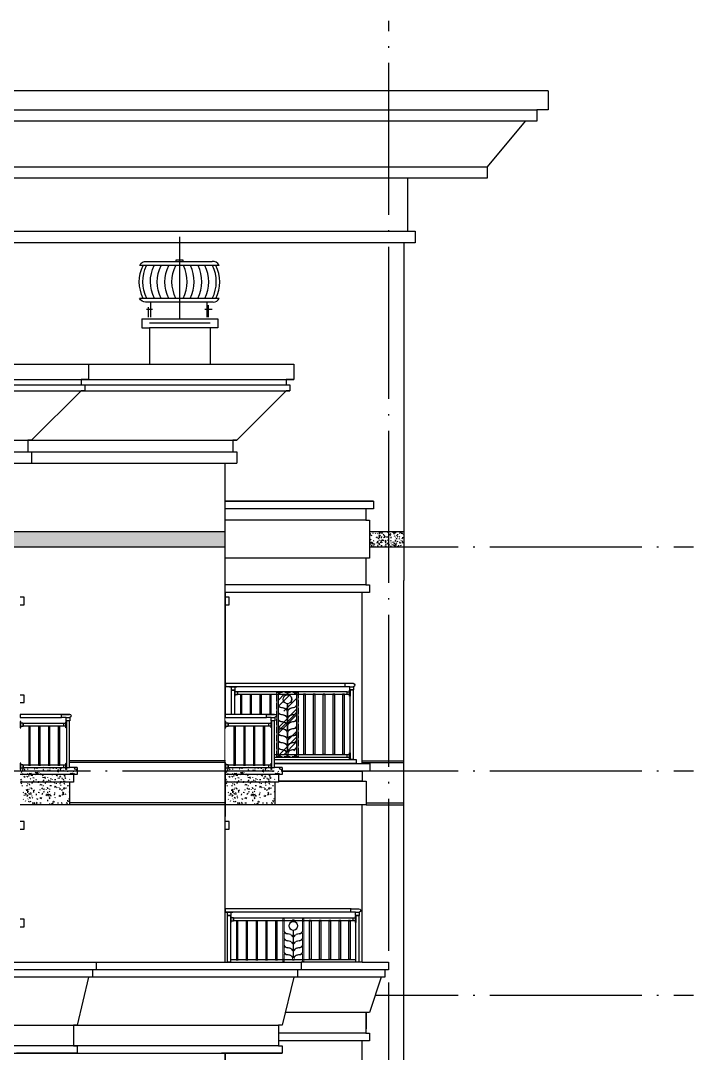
# Model space of a CAD drawing. Extents: x -12446 to 284554, y -295110 to 165007.
# Drawn here: x 201699 to 210557, y -211919 to -198333 of the extents above; entities that cross this region are included whole.
import ezdxf

# ---------------------------------------------------------------- set-up
doc = ezdxf.new("R2010")
doc.units = 0
doc.header["$LTSCALE"] = 1000
doc.linetypes.add('AX-14-E$0$DASH', pattern=[0.35, 0.25, -0.1])
doc.linetypes.add('AX-14-E$0$DOTE', pattern=[2.42, 2, -0.2, 0.02, -0.2])
doc.layers.get('0').update_dxf_attribs({"linetype": 'CONTINUOUS'})
doc.layers.get('Defpoints').update_dxf_attribs({"linetype": 'CONTINUOUS'})
for name, color, linetype in [('A-Anno-Note', 241, 'CONTINUOUS'), ('AX-14-comp-tc$0$A-Detl-Patt', 8, 'CONTINUOUS'), ('AX-14-comp-tc$0$灰褐色真石漆', 15, 'CONTINUOUS'), ('AX-14-E$0$A-Anno-Note', 241, 'CONTINUOUS'), ('AX-14-E$0$A-Detl-Fine', 152, 'CONTINUOUS'), ('AX-14-E$0$A-Detl-Medm', 40, 'CONTINUOUS'), ('AX-14-E$0$A-Detl-Patt', 8, 'CONTINUOUS'), ('AX-14-E$0$A-Detl-Thin', 131, 'CONTINUOUS'), ('AX-14-E$0$A-elev-FIXT', 9, 'CONTINUOUS'), ('AX-14-E$0$A-elev-HRAL', 61, 'CONTINUOUS'), ('AX-14-E$0$A-elev-XFINE', 8, 'CONTINUOUS'), ('AX-14-E$0$Ax-T-D(ZZ)$0$AX-T-TY$0$AX-D-TY$0$Ax-00-D（2015.09.30yiqian)$0$Ax-00-D01-D04$0$A-Detl-Thin', 131, 'CONTINUOUS'), ('AX-14-E$0$Ax-T-D(ZZ)$0$AX-T-TY$0$AX-D-TY$0$Ax-00-D（2015.09.30yiqian)$0$Ax-00-D01-D04$0$A-Wall', 2, 'CONTINUOUS'), ('AX-14-E$0$Ax-T-D(ZZ)$0$AX-T-TY$0$AX-D-TY$0$Ax-00-D（2015.09.30yiqian)$0$Ax-00-D01-D04$0$A-Wall-Patt', 13, 'CONTINUOUS'), ('AX-14-E$0$PUB_HATCH', 8, 'CONTINUOUS'), ('AX-14-E$0$栏杆型材', 82, 'CONTINUOUS'), ('AX-14-E$0$灰褐色真石漆', 15, 'CONTINUOUS'), ('AX-14-E$0$阳台栏杆扶手', 82, 'CONTINUOUS')]:
    doc.layers.add(name, color=color, linetype=linetype)
doc.layers.add('AX-14-E$0$A-Grid', color=222, linetype='AX-14-E$0$DOTE', plot=False)
doc.layers.add('AX-14-E$0$A-Wall-stru', color=4, linetype='CONTINUOUS', lineweight=30)
doc.layers.add('AX-14-E$0$花形线', color=241, linetype='CONTINUOUS', lineweight=15)
pattern_1 = [(0, (-91564.82, -429360.12), (132, 228), [12, -201, 9, -87, 18, -213]), (10, (-91621.82, -429237.12), (80.67614, 285.34428), [21, -51, 27, -159, 15, -198]), (20, (-91651.82, -429333.12), (133.470954, 220.97625), [24, -165, 21, -123, 15, -96]), (30, (-91564.82, -429351.12), (-21.96926, 254.05187), [15, -99, 12, -147, 9, -195]), (40, (-91648.82, -429285.12), (33.83592, 216.370355), [12, -132, 9, -84, 24, -153]), (50, (-91603.82, -429393.12), (-80.24786, 235.7335), [6, -111, 15, -183, 18, -93]), (60, (-91594.82, -429372.12), (-99.47303, 223.70766), [15, -123, 6, -144, 12, -111]), (70, (-91627.82, -429408.12), (-109.89227, 215.58685), [9, -57, 18, -96, 12, -132]), (80, (-91612.82, -429231.12), (-208.56534, 164.71945), [21, -132, 9, -156, 18, -147]), (90, (-91594.82, -429360.12), (-264, 111), [18, -93, 12, -183, 6, -186]), (100, (-91642.82, -429267.12), (-247.97146, 145.14529), [21, -117, 18, -96, 21, -219]), (110, (-91663.82, -429438.12), (-240.44034, 81.69114), [24, -78, 12, -159, 18, -174]), (120, (-91744.82, -429402.12), (-286.64994, 28.49227), [15, -201, 18, -93, 21, -123]), (130, (-91678.82, -429468.12), (-279.10777, 71.26608), [9, -66, 12, -129, 24, -168]), (140, (-91768.82, -429228.12), (-220.59685, -34.20569), [18, -108, 21, -93, 12, -126]), (150, (-91519.82, -429486.12), (-204.82497, -120.76726), [12, -84, 24, -186, 21, -171]), (160, (-91717.82, -429318.12), (-237.90107, -162.42869), [18, -126, 15, -114, 12, -183]), (170, (-91699.82, -429390.12), (-215.64405, -169.12317), [27, -99, 18, -135, 24, -132])]
pattern_2 = [(0, (-91714.6, -435782.6), (132, 228), [12, -201, 9, -87, 18, -213]), (10, (-91771.6, -435659.6), (80.67614, 285.34428), [21, -51, 27, -159, 15, -198]), (20, (-91801.59, -435755.6), (133.470954, 220.97625), [24, -165, 21, -123, 15, -96]), (30, (-91714.6, -435773.6), (-21.96926, 254.05187), [15, -99, 12, -147, 9, -195]), (40, (-91798.59, -435707.6), (33.83592, 216.370355), [12, -132, 9, -84, 24, -153]), (50, (-91753.6, -435815.6), (-80.24786, 235.7335), [6, -111, 15, -183, 18, -93]), (60, (-91744.6, -435794.6), (-99.47303, 223.70766), [15, -123, 6, -144, 12, -111]), (70, (-91777.59, -435830.6), (-109.89227, 215.58685), [9, -57, 18, -96, 12, -132]), (80, (-91762.6, -435653.6), (-208.56534, 164.71945), [21, -132, 9, -156, 18, -147]), (90, (-91744.6, -435782.6), (-264, 111), [18, -93, 12, -183, 6, -186]), (100, (-91792.6, -435689.6), (-247.97146, 145.14529), [21, -117, 18, -96, 21, -219]), (110, (-91813.6, -435860.6), (-240.44034, 81.69114), [24, -78, 12, -159, 18, -174]), (120, (-91894.6, -435824.6), (-286.64994, 28.49227), [15, -201, 18, -93, 21, -123]), (130, (-91828.59, -435890.6), (-279.10777, 71.26608), [9, -66, 12, -129, 24, -168]), (140, (-91918.59, -435650.6), (-220.59685, -34.20569), [18, -108, 21, -93, 12, -126]), (150, (-91669.6, -435908.6), (-204.82497, -120.76726), [12, -84, 24, -186, 21, -171]), (160, (-91867.6, -435740.6), (-237.90107, -162.42869), [18, -126, 15, -114, 12, -183]), (170, (-91849.6, -435812.6), (-215.64405, -169.12317), [27, -99, 18, -135, 24, -132])]

# ---------------------------------------------------------------- blocks, each defined once
blk = doc.blocks.new('AX-14-E$0$4080转角立图')
at = {"layer": 'AX-14-E$0$A-elev-FIXT', "linetype": 'Continuous'}
blk.add_line((26, 42), (-24, 42), dxfattribs=at)
blk.add_lwpolyline([(-25, 43, -0.327139), (-24, 42), (-24, 0), (24, 0), (24, 41, -0.409111), (26, 42), (85, 42, 0.414214), (87, 44), (87, 87, 0.414214), (85, 88), (-19, 88, 0.865157)], format="xyb", close=True, dxfattribs=at)
blk = doc.blocks.new('AX-14-E$0$32固定座立面')
at = {"layer": 'AX-14-E$0$栏杆型材', "color": 6, "linetype": 'Continuous'}
blk.add_line((-7, -22), (-7, 22), dxfattribs=at)
blk.add_lwpolyline([(-7, -22, 0.41166), (-10, -19), (-36, -19, -0.41166), (-37, -18), (-37, 18, -0.41166), (-36, 19), (-10, 19, 0.41166), (-7, 22), (-7, 39, -0.41166), (-5, 41), (0, 41), (0, -41), (-5, -41, -0.41166), (-7, -39)], format="xyb", close=True, dxfattribs=at)
blk = doc.blocks.new('AX-14-E$0$A$C39DB7BCD')
at = {"layer": 'AX-14-E$0$A-Detl-Thin'}
blk.add_line((122, 25), (672, 25), dxfattribs=at)
blk.add_wipeout([(672, 725), (22, 725), (22, 25), (672, 25)]).dxf.layer = 'AX-14-E$0$A-Detl-Thin'
at = {"layer": 'AX-14-E$0$A-elev-HRAL', "ltscale": 10}
for points in [[(149, 573, 0.414214), (148, 573), (148, 571, 0.414214), (149, 570), (174, 570, 0.414214), (174, 571), (174, 573, 0.414214), (174, 573)], [(278, 573, 0.414214), (277, 573), (277, 571, 0.414214), (278, 570), (303, 570, 0.414214), (303, 571), (303, 573, 0.414214), (303, 573)], [(407, 573, 0.414214), (406, 573), (406, 571, 0.414214), (407, 570), (432, 570, 0.414214), (432, 571), (432, 573, 0.414214), (432, 573)], [(536, 573, 0.414214), (535, 573), (535, 571, 0.414214), (536, 570), (561, 570, 0.414214), (561, 571), (561, 573, 0.414214), (561, 573)], [(149, 57, -0.414214), (148, 58), (148, 60, -0.414214), (149, 60), (174, 60, -0.414214), (174, 60), (174, 58, -0.414214), (174, 57)], [(278, 57, -0.414214), (277, 58), (277, 60, -0.414214), (278, 60), (303, 60, -0.414214), (303, 60), (303, 58, -0.414214), (303, 57)], [(407, 57, -0.414214), (406, 58), (406, 60, -0.414214), (407, 60), (432, 60, -0.414214), (432, 60), (432, 58, -0.414214), (432, 57)], [(536, 57, -0.414214), (535, 58), (535, 60, -0.414214), (536, 60), (561, 60, -0.414214), (561, 60), (561, 58, -0.414214), (561, 57)]]:
    blk.add_lwpolyline(points, format="xyb", close=True, dxfattribs=at)
for points in [[(171, 60), (152, 60), (152, 570), (171, 570)], [(300, 60), (281, 60), (281, 570), (300, 570)], [(429, 60), (410, 60), (410, 570), (429, 570)], [(558, 60), (539, 60), (539, 570), (558, 570)]]:
    blk.add_lwpolyline(points, close=True, dxfattribs=at)
at = {"layer": 'AX-14-E$0$栏杆型材'}
for points in [[(22, 640), (62, 640), (62, 25), (22, 25)], [(99, 605), (635, 605), (635, 573), (99, 573)], [(99, 57), (635, 57), (635, 25), (99, 25)]]:
    blk.add_lwpolyline(points, close=True, dxfattribs=at)
at = {"layer": 'AX-14-E$0$阳台栏杆扶手'}
blk.add_lwpolyline([(672, 685), (128, 685), (128, 725), (672, 725)], close=True, dxfattribs=at)
at = {"layer": 'AX-14-E$0$A-elev-HRAL'}
for name, p in [('AX-14-E$0$4080转角立图', (42, 640)), ('AX-14-E$0$32固定座立面', (672, 589)), ('AX-14-E$0$32固定座立面', (672, 41))]:
    blk.add_blockref(name, p, dxfattribs=at)
at = {"layer": 'AX-14-E$0$A-elev-HRAL', "xscale": -1}
for p in [(62, 589), (62, 41)]:
    blk.add_blockref('AX-14-E$0$32固定座立面', p, dxfattribs=at)
blk = doc.blocks.new('AX-14-E$0$螺帽01')
at = {"layer": 'AX-14-E$0$A-elev-XFINE', "linetype": 'Continuous'}
blk.add_lwpolyline([(-12, -3), (12, -3, 0.414214), (13, -3), (13, -1, 0.414214), (12, 0), (-12, 0, 0.414214), (-13, -1), (-13, -3, 0.414214)], format="xyb", close=True, dxfattribs=at)
blk = doc.blocks.new('AX-14-E$0$40固定座立图')
at = {"layer": 'AX-14-E$0$A-elev-HRAL', "color": 6, "linetype": 'Continuous'}
blk.add_line((-26, -7), (26, -7), dxfattribs=at)
blk.add_lwpolyline([(48, -5), (48, 0), (-48, 0), (-48, -5, 0.41166), (-46, -7), (-26, -7, -0.41166), (-23, -10), (-23, -46, 0.41166), (-22, -47), (22, -47, 0.41166), (23, -46), (23, -10, -0.41166), (26, -7), (46, -7, 0.41166)], format="xyb", close=True, dxfattribs=at)
blk = doc.blocks.new('AX-14-E$0$麦穗铁花七')
at = {"layer": 'AX-14-E$0$花形线'}
for p, q in [((0, 0), (19, 0)), ((0, -856), (0, 0)), ((19, 0), (19, -171)), ((258, 0), (277, 0)), ((258, -171), (258, 0)), ((277, 0), (277, -856)), ((148, -18), (129, -18)), ((129, -36), (129, -18)), ((148, -18), (148, -36)), ((19, -201), (19, -263)), ((136, -160), (136, -239)), ((136, -331), (136, -266)), ((141, -160), (141, -239)), ((141, -266), (141, -331)), ((258, -263), (258, -201)), ((19, -293), (19, -355)), ((19, -374), (19, -447)), ((136, -423), (136, -358)), ((141, -358), (141, -423)), ((258, -355), (258, -293)), ((258, -447), (258, -374)), ((19, -466), (19, -539)), ((136, -515), (136, -450)), ((136, -607), (136, -542)), ((141, -450), (141, -515)), ((141, -542), (141, -607)), ((258, -539), (258, -466)), ((19, -558), (19, -631)), ((19, -650), (19, -723)), ((136, -699), (136, -634)), ((141, -634), (141, -699)), ((258, -631), (258, -558)), ((258, -723), (258, -650)), ((19, -753), (19, -856)), ((129, -837), (129, -802)), ((136, -791), (136, -726)), ((136, -791), (136, -726)), ((141, -726), (141, -791)), ((148, -837), (148, -802)), ((258, -856), (258, -753)), ((19, -856), (0, -856)), ((148, -837), (129, -837)), ((277, -856), (258, -856))]:
    blk.add_line(p, q, dxfattribs=at)
blk.add_circle((138, -95), 55, dxfattribs=at)
for centre, radius, start, end in [((138, -95), 60, 99.1102, 263.3742), ((138, -95), 60, 276.6258, 80.8898), ((29, -171), 10, 180, 202.5285), ((25, -201), 6.5, 48.9817, 180), ((29, -263), 10, 180, 202.5285), ((65, -156), 49, 202.5283, 264.7738), ((65, -248), 49, 202.5283, 264.7738), ((65, -156), 53.7, 228.9817, 264.9129), ((56, -326), 117, 67.9628, 87.8994), ((56, -326), 122, 67.8778, 87.8433), ((75, -275), 62.3, 11.9892, 66.0287), ((75, -275), 67, 30.6455, 66.0287), ((131, -160), 5, 0, 83.3742), ((134, -239), 2, 210.6455, 360), ((116, -266), 20, 360, 11.9893), ((146, -160), 5, 96.6259, 180), ((202, -275), 62.3, 113.9713, 168.0108), ((143, -239), 2, 180, 329.3545), ((161, -266), 20, 168.0107, 180), ((202, -275), 67, 113.9713, 149.3545), ((221, -326), 122, 92.1567, 112.1222), ((221, -326), 117, 92.1006, 112.0372), ((212, -156), 49, 275.2262, 337.4717), ((212, -248), 49, 275.2262, 337.4717), ((212, -156), 53.7, 275.0871, 311.0183), ((252, -201), 6.5, 360, 131.0183), ((248, -171), 10, 337.4718, 360), ((248, -263), 10, 337.4718, 360), ((25, -293), 6.5, 48.9817, 180), ((29, -355), 10, 180, 202.5285), ((21, -374), 2, 37.8001, 180), ((65, -340), 49, 202.5283, 264.7738), ((65, -340), 53.7, 217.8001, 264.9129), ((65, -248), 53.7, 228.9817, 264.9129), ((56, -418), 117, 67.9628, 87.8994), ((56, -510), 117, 67.9628, 87.8994), ((56, -418), 122, 67.8778, 87.8433), ((56, -510), 122, 67.8778, 87.8433), ((75, -367), 62.3, 11.9892, 66.0287), ((75, -459), 62.3, 11.9892, 66.0287), ((75, -367), 67, 30.6455, 66.0287), ((75, -459), 67, 30.6455, 66.0287), ((134, -331), 2, 210.6455, 360), ((116, -358), 20, 360, 11.9893), ((202, -367), 62.3, 113.9713, 168.0108), ((143, -331), 2, 180, 329.3545), ((161, -358), 20, 168.0107, 180), ((202, -459), 62.3, 113.9713, 168.0108), ((202, -367), 67, 113.9713, 149.3545), ((202, -459), 67, 113.9713, 149.3545), ((221, -418), 122, 92.1567, 112.1222), ((221, -510), 122, 92.1567, 112.1222), ((221, -418), 117, 92.1006, 112.0372), ((221, -510), 117, 92.1006, 112.0372), ((212, -340), 49, 275.2262, 337.4717), ((212, -248), 53.7, 275.0871, 311.0183), ((212, -340), 53.7, 275.0871, 322.1999), ((252, -293), 6.5, 360, 131.0183), ((256, -374), 2, 360, 142.1999), ((248, -355), 10, 337.4718, 360), ((29, -447), 10, 180, 202.5285), ((21, -466), 2, 37.8001, 180), ((29, -539), 10, 180, 202.5285), ((65, -432), 49, 202.5283, 264.7738), ((65, -524), 49, 202.5283, 264.7738), ((65, -432), 53.7, 217.8001, 264.9129), ((56, -602), 117, 67.9628, 87.8994), ((56, -602), 122, 67.8778, 87.8433), ((75, -551), 62.3, 11.9892, 66.0287), ((75, -551), 67, 30.6455, 66.0287), ((134, -423), 2, 210.6456, 360), ((134, -515), 2, 210.6455, 360), ((116, -450), 20, 360, 11.9892), ((116, -542), 20, 360, 11.9893), ((143, -423), 2, 180, 329.3545), ((161, -450), 20, 168.0108, 180), ((202, -551), 62.3, 113.9713, 168.0108), ((143, -515), 2, 180, 329.3544), ((161, -542), 20, 168.0108, 180), ((202, -551), 67, 113.9713, 149.3545), ((202, -551), 67, 113.9713, 149.3545), ((221, -602), 122, 92.1567, 112.1222), ((221, -602), 117, 92.1006, 112.0372), ((212, -432), 49, 275.2262, 337.4717), ((212, -524), 49, 275.2262, 337.4717), ((212, -432), 53.7, 275.0871, 322.1999), ((256, -466), 2, 360, 142.1999), ((248, -447), 10, 337.4718, 360), ((248, -539), 10, 337.4718, 360), ((21, -558), 2, 37.8001, 180), ((29, -631), 10, 180, 202.5285), ((21, -650), 2, 37.8001, 180), ((65, -616), 49, 202.5283, 264.7738), ((65, -616), 49, 202.5283, 264.7738), ((65, -524), 53.7, 217.7394, 264.9129), ((65, -616), 53.7, 217.8001, 264.9129), ((65, -616), 53.7, 220.6616, 264.9129), ((56, -694), 117, 67.9628, 87.8994), ((56, -786), 117, 67.9628, 87.8994), ((56, -694), 122, 67.8778, 87.8433), ((56, -786), 122, 67.8778, 87.8433), ((75, -643), 62.3, 11.9892, 66.0287), ((75, -735), 62.3, 11.9892, 66.0287), ((75, -643), 67, 30.6455, 66.0287), ((75, -735), 67, 33.5141, 66.0287), ((75, -735), 67, 30.6455, 66.0287), ((134, -607), 2, 210.6455, 360), ((116, -634), 20, 360, 11.9892), ((202, -643), 62.3, 113.9713, 168.0108), ((143, -607), 2, 180, 329.3545), ((161, -634), 20, 168.0107, 180), ((202, -735), 62.3, 113.9713, 168.0108), ((202, -643), 67, 113.9713, 149.3545), ((202, -735), 67, 113.9713, 149.3545), ((202, -735), 67, 113.9713, 146.4859), ((221, -694), 122, 92.1567, 112.1222), ((221, -786), 122, 92.1567, 112.1222), ((221, -694), 117, 92.1006, 112.0372), ((221, -786), 117, 92.1006, 112.0372), ((212, -616), 49, 275.2262, 339.9297), ((212, -616), 49, 275.2262, 337.4717), ((212, -524), 53.7, 275.0871, 322.1999), ((212, -616), 53.7, 275.0871, 322.1999), ((212, -616), 53.7, 275.0871, 319.3384), ((256, -558), 2, 0, 142.1999), ((256, -650), 2, 360, 142.1999), ((248, -631), 10, 337.4718, 360), ((29, -723), 10, 180, 202.5284), ((25, -753), 6.5, 48.9817, 180), ((65, -708), 49, 202.5283, 264.7738), ((65, -708), 53.7, 228.9817, 264.9129), ((56, -878), 117, 67.9628, 87.8994), ((56, -878), 122, 67.8778, 87.8433), ((75, -827), 62.3, 35.6545, 66.0287), ((75, -827), 67, 30.6455, 66.0287), ((109, -802), 20, 360, 35.6546), ((134, -699), 2, 210.6456, 360), ((134, -791), 2, 210.6456, 360), ((134, -791), 2, 210.6456, 360), ((116, -726), 20, 0.0001, 11.989), ((143, -699), 2, 180, 329.3545), ((161, -726), 20, 168.0109, 180), ((143, -791), 2, 180, 329.3545), ((202, -827), 67, 113.9713, 149.3545), ((168, -802), 20, 144.3455, 180), ((202, -827), 62.3, 113.9713, 144.3455), ((221, -878), 122, 92.1567, 112.1222), ((221, -878), 117, 92.1006, 112.0372), ((212, -708), 49, 275.2262, 337.4717), ((212, -708), 53.7, 275.0871, 311.0183), ((252, -753), 6.5, 360, 131.0183), ((248, -723), 10, 337.4717, 360)]:
    blk.add_arc(centre, radius, start, end, dxfattribs=at)
blk = doc.blocks.new('AX-14-E$0$aeryhrejreahre')
at = {"layer": 'AX-14-E$0$PUB_HATCH'}
h = blk.add_hatch(dxfattribs=at)
h.set_pattern_fill('AR-RROOF', color=256, scale=180, angle=45, style=0)
h.set_pattern_definition([(45, (123416.36, -206915.1), (193.97353, 517.26275), [3429, -457.2, 1143, -228.6]), (45, (123550.52, -206619.28), (-376.6319, 53.3427), [685.8, -75.438, 1371.6, -171.45]), (45, (123359.78, -206696.87), (732.25008, 948.85386), [1828.8, -320.04, 914.4, -228.6])])
h.paths.add_polyline_path([(205314, -257346), (205553, -257346), (205553, -258142), (205314, -258142)])
at = {"layer": 'AX-14-E$0$A-elev-HRAL', "ltscale": 10, "elevation": 0}
for points in [[(204835, -257346, -0.414214), (204835, -257347), (204835, -257349, -0.414214), (204835, -257349), (204810, -257349, -0.414214), (204809, -257349), (204809, -257347, -0.414214), (204810, -257346)], [(204964, -257346, -0.414214), (204964, -257347), (204964, -257349, -0.414214), (204964, -257349), (204939, -257349, -0.414214), (204938, -257349), (204938, -257347, -0.414214), (204939, -257346)], [(205093, -257346, -0.414214), (205093, -257347), (205093, -257349, -0.414214), (205093, -257349), (205068, -257349, -0.414214), (205067, -257349), (205067, -257347, -0.414214), (205068, -257346)], [(205222, -257346, -0.414214), (205222, -257347), (205222, -257349, -0.414214), (205222, -257349), (205197, -257349, -0.414214), (205196, -257349), (205196, -257347, -0.414214), (205197, -257346)], [(205644, -257346, 0.414214), (205644, -257347), (205644, -257349, 0.414214), (205644, -257349), (205669, -257349, 0.414214), (205670, -257349), (205670, -257347, 0.414214), (205669, -257346)], [(205773, -257346, 0.414214), (205773, -257347), (205773, -257349, 0.414214), (205773, -257349), (205798, -257349, 0.414214), (205799, -257349), (205799, -257347, 0.414214), (205798, -257346)], [(205902, -257346, 0.414214), (205902, -257347), (205902, -257349, 0.414214), (205902, -257349), (205927, -257349, 0.414214), (205928, -257349), (205928, -257347, 0.414214), (205927, -257346)], [(206031, -257346, 0.414214), (206031, -257347), (206031, -257349, 0.414214), (206031, -257349), (206056, -257349, 0.414214), (206057, -257349), (206057, -257347, 0.414214), (206056, -257346)], [(206160, -257346, 0.414214), (206160, -257347), (206160, -257349, 0.414214), (206160, -257349), (206185, -257349, 0.414214), (206186, -257349), (206186, -257347, 0.414214), (206185, -257346)], [(204835, -258142, 0.414214), (204835, -258142), (204835, -258140, 0.414214), (204835, -258139), (204810, -258139, 0.414214), (204809, -258140), (204809, -258142, 0.414214), (204810, -258142)], [(204964, -258142, 0.414214), (204964, -258142), (204964, -258140, 0.414214), (204964, -258139), (204939, -258139, 0.414214), (204938, -258140), (204938, -258142, 0.414214), (204939, -258142)], [(205093, -258142, 0.414214), (205093, -258142), (205093, -258140, 0.414214), (205093, -258139), (205068, -258139, 0.414214), (205067, -258140), (205067, -258142, 0.414214), (205068, -258142)], [(205222, -258142, 0.414214), (205222, -258142), (205222, -258140, 0.414214), (205222, -258139), (205197, -258139, 0.414214), (205196, -258140), (205196, -258142, 0.414214), (205197, -258142)], [(205644, -258142, -0.414214), (205644, -258142), (205644, -258140, -0.414214), (205644, -258139), (205669, -258139, -0.414214), (205670, -258140), (205670, -258142, -0.414214), (205669, -258142)], [(205773, -258142, -0.414214), (205773, -258142), (205773, -258140, -0.414214), (205773, -258139), (205798, -258139, -0.414214), (205799, -258140), (205799, -258142, -0.414214), (205798, -258142)], [(205902, -258142, -0.414214), (205902, -258142), (205902, -258140, -0.414214), (205902, -258139), (205927, -258139, -0.414214), (205928, -258140), (205928, -258142, -0.414214), (205927, -258142)], [(206031, -258142, -0.414214), (206031, -258142), (206031, -258140, -0.414214), (206031, -258139), (206056, -258139, -0.414214), (206057, -258140), (206057, -258142, -0.414214), (206056, -258142)], [(206160, -258142, -0.414214), (206160, -258142), (206160, -258140, -0.414214), (206160, -258139), (206185, -258139, -0.414214), (206186, -258140), (206186, -258142, -0.414214), (206185, -258142)]]:
    blk.add_lwpolyline(points, format="xyb", close=True, dxfattribs=at)
for points in [[(204813, -258139), (204832, -258139), (204832, -257349), (204813, -257349)], [(204942, -258139), (204961, -258139), (204961, -257349), (204942, -257349)], [(205071, -258139), (205090, -258139), (205090, -257349), (205071, -257349)], [(205200, -258139), (205219, -258139), (205219, -257349), (205200, -257349)], [(205666, -258139), (205647, -258139), (205647, -257349), (205666, -257349)], [(205795, -258139), (205776, -258139), (205776, -257349), (205795, -257349)], [(205924, -258139), (205905, -258139), (205905, -257349), (205924, -257349)], [(206053, -258139), (206034, -258139), (206034, -257349), (206053, -257349)], [(206182, -258139), (206163, -258139), (206163, -257349), (206182, -257349)]]:
    blk.add_lwpolyline(points, close=True, dxfattribs=at)
at = {"layer": 'AX-14-E$0$栏杆型材', "elevation": 0}
for points in [[(204698, -257291), (204738, -257291), (204738, -258204), (204698, -258204)], [(206221, -257314), (204775, -257314), (204775, -257346), (206221, -257346)], [(206298, -258204), (206258, -258204), (206258, -257289), (206298, -257289)], [(206221, -258142), (204775, -258142), (204775, -258174), (206221, -258174)]]:
    blk.add_lwpolyline(points, close=True, dxfattribs=at)
at = {"layer": 'AX-14-E$0$栏杆型材'}
for centre in [(205330, -257331, 0), (205537, -257331, 0), (205330, -258157, 0), (205537, -258157, 0)]:
    blk.add_circle(centre, 7, dxfattribs=at)
at = {"layer": 'AX-14-E$0$阳台栏杆扶手', "elevation": 0}
blk.add_lwpolyline([(206191, -257204), (204618, -257204), (204618, -257244), (206191, -257244)], close=True, dxfattribs=at)
at = {"layer": 'Defpoints', "linetype": 'AX-14-E$0$DASH', "ltscale": 0.3, "elevation": 0}
blk.add_lwpolyline([(205295, -257319), (205572, -257319), (205572, -258169), (205295, -258169)], close=True, dxfattribs=at)
at = {"layer": 'Defpoints', "elevation": 0}
blk.add_lwpolyline([(205314, -257346), (205553, -257346), (205553, -258142), (205314, -258142)], close=True, dxfattribs=at)
at = {"xscale": -1}
for name, p in [('AX-14-E$0$40固定座立图', (204718, -257244, 0)), ('AX-14-E$0$32固定座立面', (204738, -257330, 0)), ('AX-14-E$0$4080转角立图', (206278, -257289, 0)), ('AX-14-E$0$螺帽01', (205304, -257346, 0)), ('AX-14-E$0$32固定座立面', (204738, -258158, 0))]:
    blk.add_blockref(name, p, dxfattribs=at)
for name, p in [('AX-14-E$0$麦穗铁花七', (205295, -257316, 0)), ('AX-14-E$0$32固定座立面', (206258, -257330, 0)), ('AX-14-E$0$螺帽01', (205562, -257346, 0)), ('AX-14-E$0$32固定座立面', (206258, -258158, 0))]:
    blk.add_blockref(name, p)
at = {"rotation": 180}
blk.add_blockref('AX-14-E$0$螺帽01', (205304, -258142, 0), dxfattribs=at)
at = {"xscale": -1, "rotation": 180}
blk.add_blockref('AX-14-E$0$螺帽01', (205562, -258142, 0), dxfattribs=at)
at = {"layer": 'AX-14-E$0$栏杆型材', "extrusion": (0, 0, -1), "zscale": -1, "rotation": 180}
blk.add_blockref('AX-14-E$0$螺帽01', (-204737, -258192, 0), dxfattribs=at)
blk = doc.blocks.new('AX-14-E$0$FBSUIEFHEWFFSF5348646')
at = {"layer": 'AX-14-E$0$A-Detl-Thin'}
for p, q in [((175457, 358682), (175457, 361632)), ((175460, 358682), (175460, 361632)), ((177260, 359227), (177260, 361632)), ((177807, 358527), (177807, 361632)), ((172807, 361413), (172757, 361413)), ((172807, 361313), (172807, 361413)), ((175507, 361413), (175457, 361413)), ((175507, 361313), (175507, 361413)), ((172757, 361313), (172807, 361313)), ((175457, 361313), (175507, 361313)), ((172807, 360127), (172757, 360127)), ((172807, 360027), (172807, 360127)), ((172757, 360027), (172807, 360027)), ((173507, 359172), (172757, 359172)), ((176207, 359172), (175457, 359172)), ((173457, 359082), (172757, 359082)), ((173407, 358982), (172757, 358982)), ((176157, 359082), (175457, 359082)), ((176107, 358982), (175457, 358982)), ((173407, 358682), (172757, 358682)), ((176107, 358682), (175457, 358682)), ((175457, 358682), (175457, 358527))]:
    blk.add_line(p, q, dxfattribs=at)
for points in [[(175460, 359277), (177180, 359277), (177180, 359227), (175460, 359227)], [(175460, 359227), (177360, 359227), (177360, 359127), (176207, 359127)], [(176207, 359127), (177260, 359127), (177260, 358992), (176157, 358992)], [(176157, 358992), (177310, 358992), (177310, 358682), (175460, 358682)]]:
    blk.add_lwpolyline(points, dxfattribs=at)
at = {"layer": 'AX-14-E$0$A-Wall-stru'}
for points in [[(173507, 359172), (173507, 359082), (173457, 359082), (173457, 358982), (173407, 358982), (173407, 358682)], [(176207, 359172), (176207, 359082), (176157, 359082), (176157, 358982), (176107, 358982), (176107, 358682)]]:
    blk.add_lwpolyline(points, dxfattribs=at)
at = {"layer": 'AX-14-E$0$栏杆型材', "elevation": 0}
for points in [[(175690, 359227), (175650, 359227)], [(176537, 359227), (176577, 359227)]]:
    blk.add_lwpolyline(points, dxfattribs=at)
at = {"layer": 'AX-14-E$0$栏杆型材'}
blk.add_lwpolyline([(177100, 359227), (177140, 359227)], dxfattribs=at)
at = {"layer": 'AX-14-E$0$A-Anno-Note'}
blk.add_blockref('AX-14-E$0$aeryhrejreahre', (-29158, 617482, 0), dxfattribs=at)
at = {"layer": 'AX-14-E$0$A-Detl-Thin', "xscale": -1}
for p in [(173428, 359147), (176128, 359147)]:
    blk.add_blockref('AX-14-E$0$A$C39DB7BCD', p, dxfattribs=at)
blk = doc.blocks.new('AX-14-E$0$AGSAJHKJGSG15614561216')
at = {"layer": 'AX-14-E$0$A-Detl-Thin'}
for p, q in [((178007, 373166), (161357, 373166)), ((161357, 372916), (177857, 372916)), ((177707, 372766), (161357, 372766)), ((161357, 372166), (177207, 372166)), ((176157, 372016), (161357, 372016)), ((161357, 371316), (176157, 371316)), ((176157, 371166), (161357, 371166))]:
    blk.add_line(p, q, dxfattribs=at)
blk.add_lwpolyline([(178007, 373166), (178007, 372916), (177857, 372916), (177857, 372766), (177707, 372766), (177207, 372166), (177207, 372016), (176157, 372016), (176157, 371316), (176257, 371316), (176257, 371166), (176107, 371166), (176107, 366720)], dxfattribs=at)
blk = doc.blocks.new('AX-14-E$0$A$C4491311A')
blk.add_wipeout([(0, 1200), (0, 1100), (50, 1100), (50, 1000), (100, 1000), (250, 370), (300, 370), (300, 100), (250, 100), (250, 0), (13600, 0), (13600, 100), (13550, 100), (13550, 165), (14750, 165), (14750, 265), (14700, 265), (14700, 535), (14750, 535), (14900, 1000), (14950, 1000), (14950, 1100), (15000, 1100), (15000, 1200)]).dxf.layer = 'AX-14-E$0$A-Detl-Medm'
at = {"layer": 'AX-14-E$0$A-Detl-Medm'}
for p, q in [((13800, 1100), (50, 1100)), ((950, 1200), (13850, 1200)), ((14650, 1200), (13850, 1200)), ((14950, 1100), (13850, 1100)), ((13800, 1000), (100, 1000)), ((14900, 1000), (13800, 1000)), ((14700, 535), (13639, 535)), ((300, 370), (13550, 370)), ((14700, 265), (13550, 265)), ((14750, 165), (13550, 165)), ((13550, 100), (300, 100)), ((1050, 0), (13600, 0))]:
    blk.add_line(p, q, dxfattribs=at)
for points in [[(10200, 1200), (11150, 1200), (11150, 1100), (11100, 1100), (11100, 1000), (11050, 1000), (10900, 370), (10850, 370), (10850, 100), (10900, 100), (10900, 0), (10100, 0)], [(12900, 1200), (13850, 1200), (13850, 1100), (13800, 1100), (13800, 1000), (13750, 1000), (13600, 370), (13550, 370), (13550, 100), (13600, 100), (13600, 0), (12800, 0)], [(14650, 1200), (15000, 1200), (15000, 1100), (14950, 1100), (14950, 1000), (14900, 1000), (14750, 535), (14700, 535), (14700, 265), (14750, 265), (14750, 165)]]:
    blk.add_lwpolyline(points, dxfattribs=at)
blk = doc.blocks.new('AX-14-E$0$2w3ytrehjreqehrehj')
at = {"layer": 'AX-14-E$0$A-Detl-Patt'}
for p, q in [((296175, 200785), (294125, 200785)), ((296175, 200760), (294125, 200760)), ((297975, 200785, 0), (298522, 200785, 0)), ((297975, 200760, 0), (298522, 200760, 0)), ((296175, 200230), (294125, 200230)), ((296175, 200205), (294125, 200205)), ((298025, 200230, 0), (298522, 200230, 0)), ((298025, 200205), (298522, 200205))]:
    blk.add_line(p, q, dxfattribs=at)
blk = doc.blocks.new('AX-14-comp-tc')
at = {"layer": 'AX-14-comp-tc$0$灰褐色真石漆'}
h = blk.add_hatch(dxfattribs=at)
h.set_pattern_fill('离散材料', color=256, scale=50)
h.set_pattern_definition(pattern_2)
h.paths.add_polyline_path([(192445, -211676), (204245, -211676), (204245, -211476), (192445, -211476)])
h = blk.add_hatch(dxfattribs=at)
h.set_pattern_fill('离散材料', color=256, scale=50)
h.set_pattern_definition(pattern_2)
h.paths.add_polyline_path([(206145, -211477), (206145, -211677), (206595, -211677), (206595, -211477)])
h = blk.add_hatch(dxfattribs=at)
h.set_pattern_fill('离散材料', color=256, scale=50)
h.set_pattern_definition([(0, (-88048.13, -435710.24), (132, 228), [12, -201, 9, -87, 18, -213]), (10, (-88105.13, -435587.24), (80.67614, 285.34428), [21, -51, 27, -159, 15, -198]), (20, (-88135.13, -435683.24), (133.47095, 220.97625), [24, -165, 21, -123, 15, -96]), (30, (-88048.13, -435701.24), (-21.96926, 254.05187), [15, -99, 12, -147, 9, -195]), (40, (-88132.13, -435635.24), (33.83592, 216.370355), [12, -132, 9, -84, 24, -153]), (50, (-88087.13, -435743.24), (-80.24786, 235.7335), [6, -111, 15, -183, 18, -93]), (60, (-88078.13, -435722.24), (-99.47303, 223.70766), [15, -123, 6, -144, 12, -111]), (70, (-88111.13, -435758.24), (-109.89227, 215.58685), [9, -57, 18, -96, 12, -132]), (80, (-88096.13, -435581.24), (-208.56534, 164.71945), [21, -132, 9, -156, 18, -147]), (90, (-88078.13, -435710.24), (-264, 111), [18, -93, 12, -183, 6, -186]), (100, (-88126.13, -435617.24), (-247.97146, 145.14529), [21, -117, 18, -96, 21, -219]), (110, (-88147.13, -435788.24), (-240.44034, 81.69114), [24, -78, 12, -159, 18, -174]), (120, (-88228.13, -435752.24), (-286.64994, 28.49227), [15, -201, 18, -93, 21, -123]), (130, (-88162.13, -435818.24), (-279.10777, 71.26608), [9, -66, 12, -129, 24, -168]), (140, (-88252.13, -435578.24), (-220.59685, -34.20569), [18, -108, 21, -93, 12, -126]), (150, (-88003.13, -435836.24), (-204.82497, -120.76726), [12, -84, 24, -186, 21, -171]), (160, (-88201.13, -435668.24), (-237.90107, -162.42869), [18, -126, 15, -114, 12, -183]), (170, (-88183.13, -435740.24), (-215.64405, -169.12317), [27, -99, 18, -135, 24, -132])])
edge = h.paths.add_edge_path()
edge.add_line((201548, -214582), (202298, -214582))
edge.add_line((202298, -214582), (202298, -214672))
edge.add_line((202298, -214672), (202248, -214672))
edge.add_line((202248, -214672), (202248, -214772))
edge.add_line((202248, -214772), (202198, -214772))
edge.add_line((202198, -214772), (202198, -215072))
edge.add_line((202198, -215072), (201548, -215072))
edge.add_line((201548, -215072), (201548, -214557))
h = blk.add_hatch(dxfattribs=at)
h.set_pattern_fill('离散材料', color=256, scale=50)
h.set_pattern_definition([(0, (-85348.13, -435710.24), (132, 228), [12, -201, 9, -87, 18, -213]), (10, (-85405.13, -435587.24), (80.67614, 285.34428), [21, -51, 27, -159, 15, -198]), (20, (-85435.13, -435683.24), (133.47095, 220.97625), [24, -165, 21, -123, 15, -96]), (30, (-85348.13, -435701.24), (-21.96926, 254.05187), [15, -99, 12, -147, 9, -195]), (40, (-85432.13, -435635.24), (33.83592, 216.370355), [12, -132, 9, -84, 24, -153]), (50, (-85387.13, -435743.24), (-80.24786, 235.7335), [6, -111, 15, -183, 18, -93]), (60, (-85378.13, -435722.24), (-99.47303, 223.70766), [15, -123, 6, -144, 12, -111]), (70, (-85411.13, -435758.24), (-109.89227, 215.58685), [9, -57, 18, -96, 12, -132]), (80, (-85396.13, -435581.24), (-208.56534, 164.71945), [21, -132, 9, -156, 18, -147]), (90, (-85378.13, -435710.24), (-264, 111), [18, -93, 12, -183, 6, -186]), (100, (-85426.13, -435617.24), (-247.97146, 145.14529), [21, -117, 18, -96, 21, -219]), (110, (-85447.13, -435788.24), (-240.44034, 81.69114), [24, -78, 12, -159, 18, -174]), (120, (-85528.13, -435752.24), (-286.64994, 28.49227), [15, -201, 18, -93, 21, -123]), (130, (-85462.13, -435818.24), (-279.10777, 71.26608), [9, -66, 12, -129, 24, -168]), (140, (-85552.13, -435578.24), (-220.59685, -34.20569), [18, -108, 21, -93, 12, -126]), (150, (-85303.13, -435836.24), (-204.82497, -120.76726), [12, -84, 24, -186, 21, -171]), (160, (-85501.13, -435668.24), (-237.90107, -162.42869), [18, -126, 15, -114, 12, -183]), (170, (-85483.13, -435740.24), (-215.64405, -169.12317), [27, -99, 18, -135, 24, -132])])
edge = h.paths.add_edge_path()
edge.add_line((204248, -214582), (204998, -214582))
edge.add_line((204998, -214582), (204998, -214672))
edge.add_line((204998, -214672), (204948, -214672))
edge.add_line((204948, -214672), (204948, -214772))
edge.add_line((204948, -214772), (204898, -214772))
edge.add_line((204898, -214772), (204898, -215072))
edge.add_line((204898, -215072), (204248, -215072))
edge.add_line((204248, -215072), (204248, -214557))
at = {"layer": 'AX-14-comp-tc$0$A-Detl-Patt'}
for p, q in [((192445, -211476), (204245, -211476)), ((206145, -211477), (206595, -211477)), ((192445, -211676), (204245, -211676)), ((206145, -211677), (206595, -211677))]:
    blk.add_line(p, q, dxfattribs=at)
blk = doc.blocks.new('AX-14-E$0$麦穗铁花九')
at = {"layer": 'AX-14-E$0$花形线'}
for p, q in [((0, 0), (19, 0)), ((0, -566), (0, 0)), ((19, 0), (19, -164)), ((258, 0), (277, 0)), ((258, -164), (258, 0)), ((277, 0), (277, -566)), ((148, -18), (129, -18)), ((129, -36), (129, -18)), ((148, -18), (148, -36)), ((19, -194), (19, -256)), ((136, -232), (136, -160)), ((136, -324), (136, -259)), ((141, -160), (141, -232)), ((141, -259), (141, -324)), ((258, -256), (258, -194)), ((19, -275), (19, -348)), ((19, -440), (19, -348)), ((19, -367), (19, -440)), ((19, -367), (19, -440)), ((136, -416), (136, -351)), ((136, -416), (136, -351)), ((141, -351), (141, -416)), ((141, -351), (141, -416)), ((258, -348), (258, -275)), ((258, -348), (258, -440)), ((258, -440), (258, -367)), ((258, -440), (258, -367)), ((19, -470), (19, -566)), ((129, -547), (129, -519)), ((136, -508), (136, -443)), ((136, -508), (136, -443)), ((136, -508), (136, -443)), ((141, -443), (141, -508)), ((141, -443), (141, -508)), ((148, -547), (148, -519)), ((258, -566), (258, -470)), ((19, -566), (0, -566)), ((148, -547), (129, -547)), ((277, -566), (258, -566))]:
    blk.add_line(p, q, dxfattribs=at)
blk.add_circle((138, -95), 55, dxfattribs=at)
for centre, radius, start, end in [((138, -95), 60, 99.1102, 263.3742), ((138, -95), 60, 276.6258, 80.8898), ((29, -164), 10, 180, 202.5285), ((25, -194), 6.5, 48.9817, 180), ((29, -256), 10, 180, 202.5285), ((65, -149), 49, 202.5283, 264.7738), ((65, -241), 49, 202.5283, 264.7738), ((65, -149), 53.7, 228.9817, 264.9129), ((56, -319), 117, 67.9628, 87.8994), ((56, -319), 122, 67.8778, 87.8433), ((75, -268), 62.3, 11.9892, 66.0287), ((75, -268), 67, 30.6455, 66.0287), ((131, -160), 5, 0, 83.3742), ((134, -232), 2, 210.6455, 360), ((116, -259), 20, 360, 11.9893), ((146, -160), 5, 96.6259, 180), ((202, -268), 62.3, 113.9713, 168.0108), ((143, -232), 2, 180, 329.3545), ((161, -259), 20, 168.0107, 180), ((202, -268), 67, 113.9713, 149.3545), ((221, -319), 122, 92.1567, 112.1222), ((221, -319), 117, 92.1006, 112.0372), ((212, -149), 49, 275.2262, 337.4717), ((212, -241), 49, 275.2262, 337.4717), ((212, -149), 53.7, 275.0871, 311.0183), ((252, -194), 6.5, 360, 131.0183), ((248, -164), 10, 337.4718, 360), ((248, -256), 10, 337.4718, 360), ((21, -275), 2, 37.8001, 180), ((29, -348), 10, 180, 202.5285), ((29, -348), 10, 180, 202.5285), ((21, -367), 2, 37.8001, 180), ((21, -367), 2, 37.8001, 180), ((65, -333), 49, 202.5283, 264.7738), ((65, -333), 49, 202.5283, 264.7738), ((65, -333), 49, 202.5283, 264.7738), ((65, -241), 53.7, 217.8001, 264.9129), ((65, -333), 53.7, 217.8001, 264.9129), ((65, -333), 53.7, 217.8001, 264.9129), ((65, -333), 53.7, 220.6616, 264.9129), ((56, -411), 117, 67.9628, 87.8994), ((56, -503), 117, 67.9628, 87.8994), ((56, -503), 117, 67.9628, 87.8994), ((56, -411), 122, 67.8778, 87.8433), ((56, -503), 122, 67.8778, 87.8433), ((56, -503), 122, 67.8778, 87.8433), ((75, -360), 62.3, 11.9892, 66.0287), ((75, -452), 62.3, 11.9892, 66.0287), ((75, -452), 62.3, 11.9892, 66.0287), ((75, -360), 67, 30.6455, 66.0287), ((75, -452), 67, 33.5141, 66.0287), ((75, -452), 67, 30.6455, 66.0287), ((75, -452), 67, 30.6455, 66.0287), ((134, -324), 2, 210.6456, 360), ((116, -351), 20, 360, 11.9892), ((116, -351), 20, 360, 11.9892), ((202, -360), 62.3, 113.9713, 168.0108), ((143, -324), 2, 180, 329.3545), ((161, -351), 20, 168.0107, 180), ((161, -351), 20, 168.0108, 180), ((202, -452), 62.3, 113.9713, 168.0108), ((202, -452), 62.3, 113.9713, 168.0108), ((202, -360), 67, 113.9713, 149.3545), ((202, -452), 67, 113.9713, 149.3545), ((202, -452), 67, 113.9713, 149.3545), ((202, -452), 67, 113.9713, 149.3545), ((202, -452), 67, 113.9713, 146.4859), ((221, -411), 122, 92.1567, 112.1222), ((221, -503), 122, 92.1567, 112.1222), ((221, -503), 122, 92.1567, 112.1222), ((221, -411), 117, 92.1006, 112.0372), ((221, -503), 117, 92.1006, 112.0372), ((221, -503), 117, 92.1006, 112.0372), ((212, -333), 49, 275.2262, 339.9297), ((212, -333), 49, 275.2262, 337.4717), ((212, -333), 49, 275.2262, 337.4717), ((212, -241), 53.7, 275.0871, 322.1999), ((212, -333), 53.7, 275.0871, 322.1999), ((212, -333), 53.7, 275.0871, 322.1999), ((212, -333), 53.7, 275.0871, 319.3384), ((256, -275), 2, 360, 142.1999), ((256, -367), 2, 360, 142.1999), ((256, -367), 2, 360, 142.1999), ((248, -348), 10, 337.4718, 360), ((248, -348), 10, 337.4718, 360), ((29, -440), 10, 180, 202.5284), ((29, -440), 10, 180, 202.5285), ((25, -470), 6.5, 48.9817, 180), ((65, -425), 49, 202.5283, 264.7738), ((65, -425), 49, 202.5283, 264.7738), ((65, -425), 53.7, 228.9817, 264.9129), ((65, -425), 53.7, 228.9817, 264.9129), ((56, -595), 117, 67.9628, 87.8994), ((56, -595), 117, 67.9628, 87.8994), ((56, -595), 122, 67.8778, 87.8433), ((56, -595), 122, 67.8778, 87.8433), ((75, -544), 62.3, 35.6545, 66.0287), ((75, -544), 67, 30.6455, 66.0287), ((75, -544), 67, 30.6455, 66.0287), ((109, -519), 20, 360, 35.6546), ((134, -416), 2, 210.6456, 360), ((134, -416), 2, 210.6455, 360), ((134, -508), 2, 210.6456, 360), ((134, -508), 2, 210.6456, 360), ((134, -508), 2, 210.6455, 360), ((116, -443), 20, 0.0001, 11.989), ((116, -443), 20, 360, 11.9893), ((143, -416), 2, 180, 329.3545), ((143, -416), 2, 180, 329.3544), ((161, -443), 20, 168.0109, 180), ((161, -443), 20, 168.0108, 180), ((143, -508), 2, 180, 329.3545), ((143, -508), 2, 180, 329.3545), ((202, -544), 67, 113.9713, 149.3545), ((202, -544), 67, 113.9713, 149.3545), ((168, -519), 20, 144.3455, 180), ((202, -544), 62.3, 113.9713, 144.3455), ((221, -595), 122, 92.1567, 112.1222), ((221, -595), 122, 92.1567, 112.1222), ((221, -595), 117, 92.1006, 112.0372), ((221, -595), 117, 92.1006, 112.0372), ((212, -425), 49, 275.2262, 337.4717), ((212, -425), 49, 275.2262, 337.4717), ((212, -425), 53.7, 275.0871, 311.03), ((212, -425), 53.7, 275.0871, 311.0183), ((252, -470), 6.5, 360, 131.0183), ((248, -440), 10, 337.4717, 360), ((248, -440), 10, 337.4718, 360)]:
    blk.add_arc(centre, radius, start, end, dxfattribs=at)
blk = doc.blocks.new('AX-14-E$0$WEGHEWTwehewr')
at = {"layer": 'AX-14-E$0$A-Detl-Thin'}
for p, q in [((232955, -214549), (232955, -211599)), ((234758, -214004), (234758, -211599)), ((235305, -214704), (235305, -211599)), ((230305, -211819), (230255, -211819)), ((230255, -211919), (230305, -211919)), ((230305, -211919), (230305, -211819)), ((233005, -211819), (232955, -211819)), ((232955, -211919), (233005, -211919)), ((233005, -211919), (233005, -211819)), ((230305, -213104), (230255, -213104)), ((230305, -213204), (230305, -213104)), ((230255, -213204), (230305, -213204))]:
    blk.add_line(p, q, dxfattribs=at)
for points in [[(232958, -214004), (234858, -214004), (234858, -214104), (232955, -214104)], [(232955, -214104), (234758, -214104), (234758, -214239), (232955, -214239)], [(232955, -214239), (234808, -214239), (234808, -214549), (232958, -214549)]]:
    blk.add_lwpolyline(points, dxfattribs=at)
at = {"layer": 'AX-14-E$0$A-elev-HRAL', "ltscale": 10, "elevation": 0}
for points in [[(233123, -213121, -0.414214), (233124, -213122), (233124, -213124, -0.414214), (233123, -213124), (233098, -213124, -0.414214), (233098, -213124), (233098, -213122, -0.414214), (233098, -213121)], [(233252, -213121, -0.414214), (233253, -213122), (233253, -213124, -0.414214), (233252, -213124), (233227, -213124, -0.414214), (233227, -213124), (233227, -213122, -0.414214), (233227, -213121)], [(233381, -213121, -0.414214), (233382, -213122), (233382, -213124, -0.414214), (233381, -213124), (233356, -213124, -0.414214), (233356, -213124), (233356, -213122, -0.414214), (233356, -213121)], [(233510, -213121, -0.414214), (233511, -213122), (233511, -213124, -0.414214), (233510, -213124), (233485, -213124, -0.414214), (233485, -213124), (233485, -213122, -0.414214), (233485, -213121)], [(233639, -213121, -0.414214), (233640, -213122), (233640, -213124, -0.414214), (233639, -213124), (233614, -213124, -0.414214), (233614, -213124), (233614, -213122, -0.414214), (233614, -213121)], [(234062, -213121, 0.414214), (234061, -213122), (234061, -213124, 0.414214), (234062, -213124), (234087, -213124, 0.414214), (234087, -213124), (234087, -213122, 0.414214), (234087, -213121)], [(234191, -213121, 0.414214), (234190, -213122), (234190, -213124, 0.414214), (234191, -213124), (234216, -213124, 0.414214), (234216, -213124), (234216, -213122, 0.414214), (234216, -213121)], [(234320, -213121, 0.414214), (234319, -213122), (234319, -213124, 0.414214), (234320, -213124), (234345, -213124, 0.414214), (234345, -213124), (234345, -213122, 0.414214), (234345, -213121)], [(234449, -213121, 0.414214), (234448, -213122), (234448, -213124, 0.414214), (234449, -213124), (234474, -213124, 0.414214), (234474, -213124), (234474, -213122, 0.414214), (234474, -213121)], [(234578, -213121, 0.414214), (234577, -213122), (234577, -213124, 0.414214), (234578, -213124), (234603, -213124, 0.414214), (234603, -213124), (234603, -213122, 0.414214), (234603, -213121)], [(233123, -213637, 0.414214), (233124, -213637), (233124, -213635, 0.414214), (233123, -213634), (233098, -213634, 0.414214), (233098, -213635), (233098, -213637, 0.414214), (233098, -213637)], [(233252, -213637, 0.414214), (233253, -213637), (233253, -213635, 0.414214), (233252, -213634), (233227, -213634, 0.414214), (233227, -213635), (233227, -213637, 0.414214), (233227, -213637)], [(233381, -213637, 0.414214), (233382, -213637), (233382, -213635, 0.414214), (233381, -213634), (233356, -213634, 0.414214), (233356, -213635), (233356, -213637, 0.414214), (233356, -213637)], [(233510, -213637, 0.414214), (233511, -213637), (233511, -213635, 0.414214), (233510, -213634), (233485, -213634, 0.414214), (233485, -213635), (233485, -213637, 0.414214), (233485, -213637)], [(233639, -213637, 0.414214), (233640, -213637), (233640, -213635, 0.414214), (233639, -213634), (233614, -213634, 0.414214), (233614, -213635), (233614, -213637, 0.414214), (233614, -213637)], [(234062, -213637, -0.414214), (234061, -213637), (234061, -213635, -0.414214), (234062, -213634), (234087, -213634, -0.414214), (234087, -213635), (234087, -213637, -0.414214), (234087, -213637)], [(234191, -213637, -0.414214), (234190, -213637), (234190, -213635, -0.414214), (234191, -213634), (234216, -213634, -0.414214), (234216, -213635), (234216, -213637, -0.414214), (234216, -213637)], [(234320, -213637, -0.414214), (234319, -213637), (234319, -213635, -0.414214), (234320, -213634), (234345, -213634, -0.414214), (234345, -213635), (234345, -213637, -0.414214), (234345, -213637)], [(234449, -213637, -0.414214), (234448, -213637), (234448, -213635, -0.414214), (234449, -213634), (234474, -213634, -0.414214), (234474, -213635), (234474, -213637, -0.414214), (234474, -213637)], [(234578, -213637, -0.414214), (234577, -213637), (234577, -213635, -0.414214), (234578, -213634), (234603, -213634, -0.414214), (234603, -213635), (234603, -213637, -0.414214), (234603, -213637)]]:
    blk.add_lwpolyline(points, format="xyb", close=True, dxfattribs=at)
for points in [[(233101, -213634), (233120, -213634), (233120, -213124), (233101, -213124)], [(233230, -213634), (233249, -213634), (233249, -213124), (233230, -213124)], [(233359, -213634), (233378, -213634), (233378, -213124), (233359, -213124)], [(233488, -213634), (233507, -213634), (233507, -213124), (233488, -213124)], [(233617, -213634), (233636, -213634), (233636, -213124), (233617, -213124)], [(234084, -213634), (234065, -213634), (234065, -213124), (234084, -213124)], [(234213, -213634), (234194, -213634), (234194, -213124), (234213, -213124)], [(234342, -213634), (234323, -213634), (234323, -213124), (234342, -213124)], [(234471, -213634), (234452, -213634), (234452, -213124), (234471, -213124)], [(234600, -213634), (234581, -213634), (234581, -213124), (234600, -213124)]]:
    blk.add_lwpolyline(points, close=True, dxfattribs=at)
at = {"layer": 'AX-14-E$0$栏杆型材', "elevation": 0}
for points in [[(232985, -213056), (233025, -213056), (233025, -213669), (232985, -213669)], [(234638, -213089), (233062, -213089), (233062, -213121), (234638, -213121)], [(234715, -213669), (234675, -213669), (234675, -213054), (234715, -213054)], [(234675, -213637), (233025, -213637), (233025, -213669), (234675, -213669)]]:
    blk.add_lwpolyline(points, close=True, dxfattribs=at)
at = {"layer": 'AX-14-E$0$阳台栏杆扶手'}
blk.add_lwpolyline([(234609, -212969), (232955, -212969), (232955, -213009), (234609, -213009)], close=True, dxfattribs=at)
at = {"xscale": -1}
for name, p in [('AX-14-E$0$40固定座立图', (233005, -213009, 0)), ('AX-14-E$0$4080转角立图', (234695, -213054, 0)), ('AX-14-E$0$32固定座立面', (233025, -213105, 0)), ('AX-14-E$0$螺帽01', (233721, -213121, 0)), ('AX-14-E$0$麦穗铁花九', (233989, -213097, 0))]:
    blk.add_blockref(name, p, dxfattribs=at)
for name, p in [('AX-14-E$0$螺帽01', (233979, -213121, 0)), ('AX-14-E$0$32固定座立面', (234675, -213105, 0))]:
    blk.add_blockref(name, p)
at = {"rotation": 180}
blk.add_blockref('AX-14-E$0$螺帽01', (233721, -213637, 0), dxfattribs=at)
at = {"xscale": -1, "rotation": 180}
blk.add_blockref('AX-14-E$0$螺帽01', (233979, -213637, 0), dxfattribs=at)
blk = doc.blocks.new('AX-14-E$0$Ax-T-D(ZZ)$0$AX-T-TY$0$AX-D-TY$0$Ax-00-D（2015.09.30yiqian)$0$Ax-00-D01-D04$0$aweweresyty')
at = {"layer": 'AX-14-E$0$Ax-T-D(ZZ)$0$AX-T-TY$0$AX-D-TY$0$Ax-00-D（2015.09.30yiqian)$0$Ax-00-D01-D04$0$A-Detl-Thin'}
for points in [[(-4, 0), (-4, 623)], [(-40, 430), (-40, 445), (36, 445), (36, 430)], [(-419, 388), (418, 388)], [(344, 430), (-345, 430)], [(-419, 41), (419, 41)], [(-356, 0), (356, 0)]]:
    blk.add_lwpolyline(points, dxfattribs=at)
for points in [[(-384, 41, -0.235428), (-385, 388, 1)], [(-419, 388, -0.333588), (-345, 430, 0.276106)], [(-347, 41, -0.235428), (-349, 388, 1)], [(-267, 41, -0.235428), (-269, 388, 1)], [(-195, 41, -0.235428), (-197, 388, 1)], [(-114, 41, -0.235428), (-116, 388, 1)], [(-40, 41, -0.235428), (-42, 388, 1)], [(36, 41, 0.235428), (38, 388, -1)], [(110, 41, 0.235428), (112, 388, -1)], [(191, 41, 0.235428), (193, 388, -1)], [(263, 41, 0.235428), (265, 388, -1)], [(343, 41, 0.235428), (345, 388, -1)], [(418, 388, 0.333588), (344, 430, -0.276106)], [(380, 41, 0.235428), (382, 388, -1)], [(-356, 0, -0.266155), (-419, 41, -1.553488)], [(356, 0, 0.266155), (419, 41, 1.553488)]]:
    blk.add_lwpolyline(points, format="xyb", dxfattribs=at)
at = {"layer": 'AX-14-E$0$Ax-T-D(ZZ)$0$AX-T-TY$0$AX-D-TY$0$Ax-00-D（2015.09.30yiqian)$0$Ax-00-D01-D04$0$A-Wall'}
for points in [[(-289, 0), (-289, -157)], [(302, -157), (302, 0)], [(-267, -74), (-346, -74)], [(-308, -157), (-308, -32)], [(282, -77), (348, -77)], [(324, -157), (324, -50)]]:
    blk.add_lwpolyline(points, dxfattribs=at)
blk = doc.blocks.new('AX-14-E$0$45G4G6S4614HDHH15613')
at = {"layer": 'AX-14-E$0$A-Detl-Thin'}
for p, q in [((173157, 369667), (173157, 370744)), ((172656, 369667), (173657, 369667)), ((172757, 369614), (173557, 369614)), ((173657, 369547), (172757, 369547)), ((161057, 369067), (174657, 369067)), ((161157, 368867), (174657, 368867)), ((161157, 368797), (174607, 368797)), ((161157, 368717), (174607, 368717)), ((161857, 368067), (173907, 368067)), ((161857, 367917), (173907, 367917)), ((161807, 367767), (173907, 367767)), ((173757, 366221), (173757, 367767))]:
    blk.add_line(p, q, dxfattribs=at)
for points in [[(172656, 369667), (172656, 369547), (172757, 369547), (172757, 369067)], [(173657, 369667), (173657, 369547), (173557, 369547), (173557, 369067)], [(171057, 369067), (171957, 369067), (171957, 368867), (171857, 368867), (171857, 368797), (171907, 368797), (171907, 368717), (171857, 368717), (171207, 368067), (171157, 368067), (171157, 367917), (171207, 367917), (171207, 367767)], [(173757, 369067), (174657, 369067), (174657, 368867), (174557, 368867), (174557, 368797), (174607, 368797), (174607, 368717), (174557, 368717), (173907, 368067), (173857, 368067), (173857, 367917), (173907, 367917), (173907, 367767)]]:
    blk.add_lwpolyline(points, dxfattribs=at)
at = {"layer": 'AX-14-E$0$Ax-T-D(ZZ)$0$AX-T-TY$0$AX-D-TY$0$Ax-00-D（2015.09.30yiqian)$0$Ax-00-D01-D04$0$A-Wall-Patt', "xscale": -1.25, "yscale": 1.25, "zscale": 1.25}
blk.add_blockref('AX-14-E$0$Ax-T-D(ZZ)$0$AX-T-TY$0$AX-D-TY$0$Ax-00-D（2015.09.30yiqian)$0$Ax-00-D01-D04$0$aweweresyty', (173152, 369883), dxfattribs=at)
blk.add_wipeout([(173757, 366066), (173757, 367266), (175707, 367266), (175707, 367166), (175607, 367166), (175607, 367016), (175657, 367016), (175657, 366516), (175607, 366516), (175607, 366166), (175657, 366166), (175657, 366066)]).dxf.layer = 'AX-14-E$0$A-Detl-Fine'
at = {"layer": 'AX-14-E$0$A-Detl-Thin'}
for p, q in [((175707, 367266), (173757, 367266)), ((175607, 367166), (173757, 367166)), ((175607, 367016), (173757, 367016)), ((175607, 366516), (173757, 366516)), ((175607, 366166), (173757, 366166)), ((175657, 366066), (173757, 366066))]:
    blk.add_line(p, q, dxfattribs=at)
blk.add_lwpolyline([(173757, 366066), (173757, 367266), (175707, 367266), (175707, 367166), (175607, 367166), (175607, 367016), (175657, 367016), (175657, 366516), (175607, 366516), (175607, 366166), (175657, 366166), (175657, 366066)], close=True, dxfattribs=at)
blk.add_lwpolyline([(175707, 367266), (175707, 367166), (175607, 367166), (175607, 367016), (175657, 367016), (175657, 366516), (175607, 366516), (175607, 366166), (175657, 366166), (175657, 366066)], dxfattribs=at)
blk = doc.blocks.new('AX-14-E')
at = {"layer": 'AX-14-E$0$灰褐色真石漆'}
h = blk.add_hatch(dxfattribs=at)
h.set_pattern_fill('离散材料', color=256, scale=50)
h.set_pattern_definition(pattern_1)
h.paths.add_polyline_path([(192594, -205254), (204394, -205254), (204394, -205054), (192594, -205054)])
h = blk.add_hatch(dxfattribs=at)
h.set_pattern_fill('离散材料', color=256, scale=50)
h.set_pattern_definition(pattern_1)
h.paths.add_polyline_path([(206294, -205054), (206294, -205254), (206744, -205254), (206744, -205054)])
at = {"layer": 'AX-14-E$0$A-Detl-Patt'}
for p, q in [((192594, -205054), (204394, -205054)), ((206294, -205054), (206744, -205054)), ((192594, -205254), (204394, -205254)), ((206294, -205254), (206744, -205254))]:
    blk.add_line(p, q, dxfattribs=at)
at = {"layer": 'AX-14-E$0$A-Grid'}
for p, q in [((206547, -263809), (206547, -198333)), ((186098, -205254), (210557, -205254)), ((186098, -208204), (210557, -208204)), ((186098, -211154), (210557, -211154))]:
    blk.add_line(p, q, dxfattribs=at)
at = {"layer": 'AX-14-E$0$A-Anno-Note'}
blk.add_blockref('AX-14-E$0$WEGHEWTwehewr', (-28561, 2950), dxfattribs=at)
at = {"layer": 'AX-14-E$0$A-Detl-Thin'}
for p in [(28937, -567332), (28937, -573232)]:
    blk.add_blockref('AX-14-E$0$FBSUIEFHEWFFSF5348646', p, dxfattribs=at)
blk.add_blockref('AX-14-E$0$AGSAJHKJGSG15614561216', (30637, -572420), dxfattribs=at)
at = {"layer": 'AX-14-E$0$A-Detl-Thin', "color": 6}
blk.add_blockref('AX-14-E$0$2w3ytrehjreqehrehj', (-91778, -408854), dxfattribs=at)
at = {"layer": 'AX-14-E$0$A-Detl-Thin'}
blk.add_blockref('AX-14-E$0$A$C4491311A', (191544, -211919), dxfattribs=at)
blk.add_blockref('AX-14-E$0$45G4G6S4614HDHH15613', (30637, -571921), dxfattribs=at)
blk.add_blockref('AX-14-comp-tc', (153, 6422), dxfattribs=at)

msp = doc.modelspace()

# ---------------------------------------------------------------- block references
at = {"layer": 'A-Anno-Note'}
msp.add_blockref('AX-14-E', (0, 0), dxfattribs=at)

doc.saveas('drawing.dxf')
